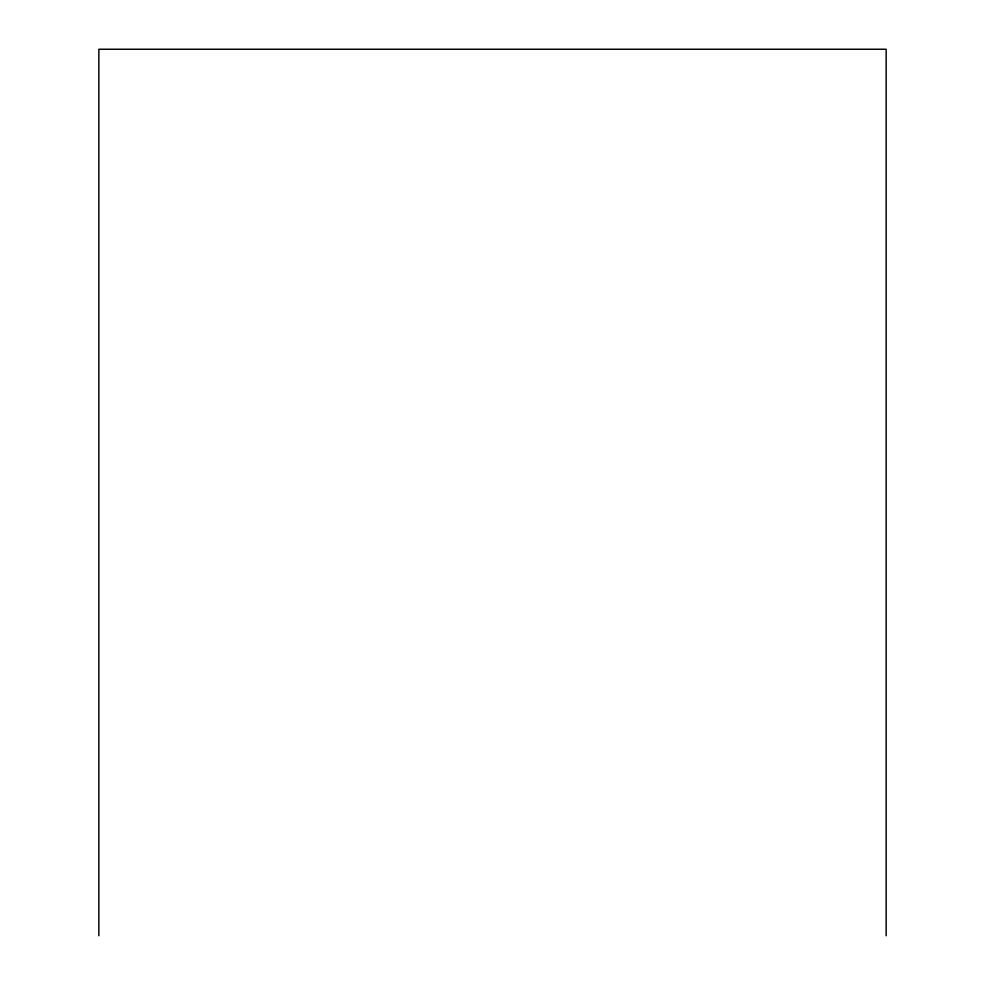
<?xml version="1.0" encoding="UTF-8"?>
<svg xmlns="http://www.w3.org/2000/svg" width="985" height="985" viewBox="0 0 985 985"><rect width="100%" height="100%" fill="white"/><g stroke="black" fill="none" stroke-linecap="round" stroke-linejoin="round"><path stroke-width="1.48" d="M886.155 935.75L886.155 49.25L98.845 49.25L98.845 935.75"/></g></svg>
